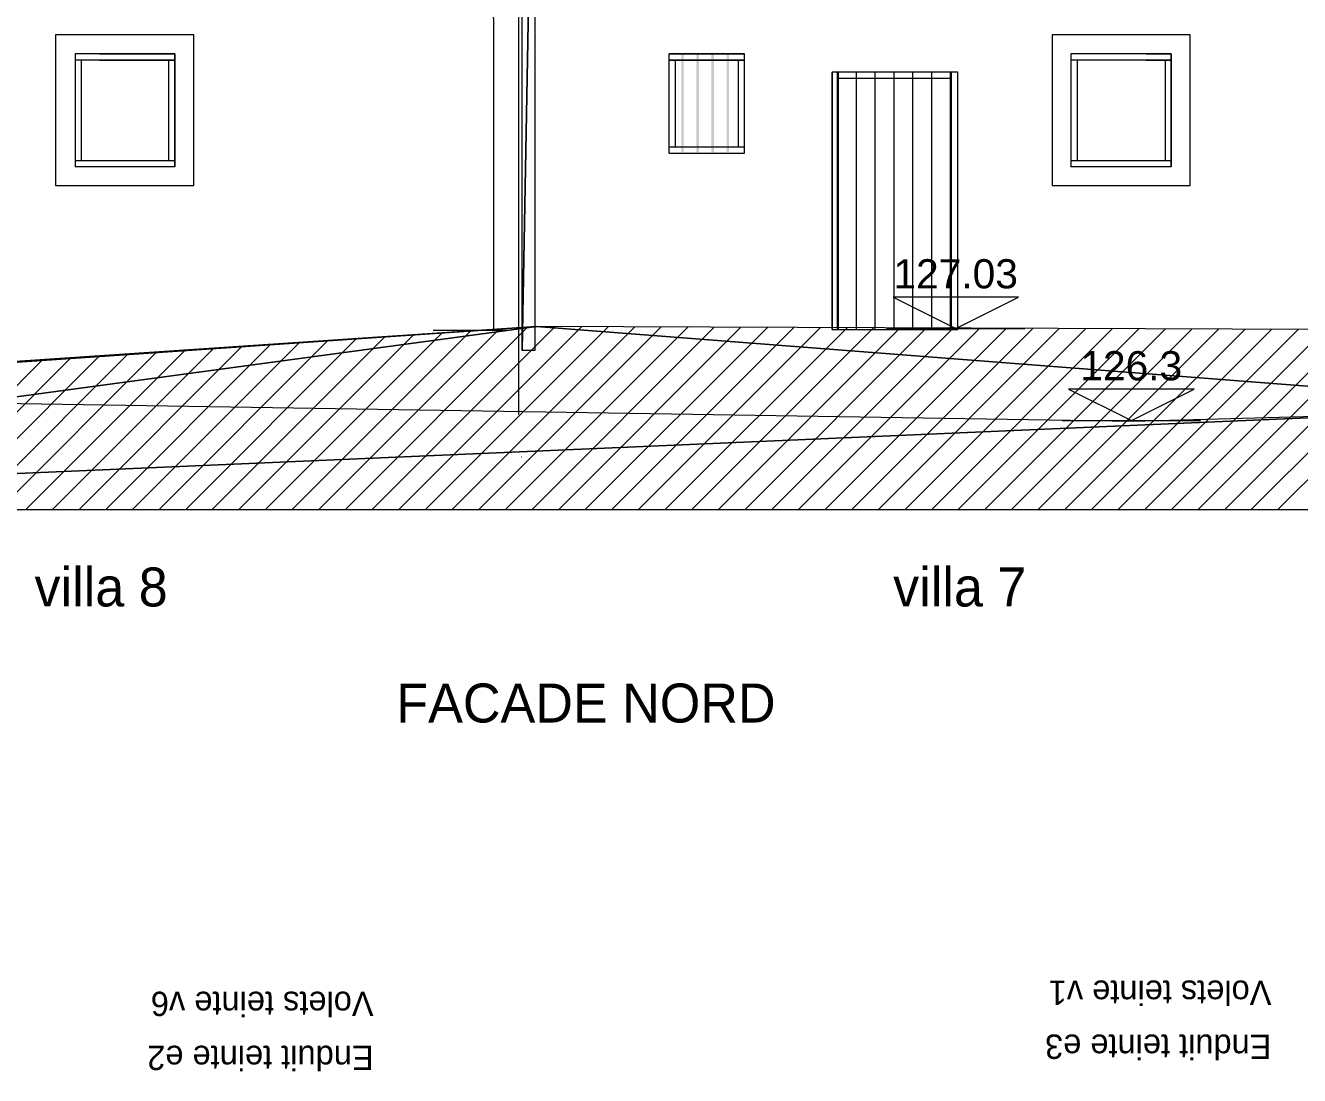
# Model space of a CAD drawing. Header units: metres. Extents: x 1.8 to 61.8, y -53.3 to -11.3.
# Drawn here: x 16.92 to 21.99, y -46.46 to -42.28 of the extents above; entities that cross this region are included whole.
import ezdxf
from ezdxf.enums import TextEntityAlignment as Align
from ezdxf.lldxf.tags import DXFTag

# ---------------------------------------------------------------- set-up
doc = ezdxf.new("R2010")
doc.units = ezdxf.units.M
doc.header["$MEASUREMENT"] = 0
for name, color, linetype in [('Calque commun', 7, 'Continuous'), ('Cotations', 7, 'Continuous'), ('Textes', 7, 'Continuous')]:
    doc.layers.add(name, color=color, linetype=linetype)
doc.styles.add('Arial', font='arial.ttf', dxfattribs={"height": 0.231939})
doc.styles.add('Century Gothic', font='GOTHIC.TTF', dxfattribs={"height": 0.310302})
doc.styles.add('Century Gothic3', font='GOTHIC.TTF', dxfattribs={"height": 0.193938})
doc.styles.add('Century Gothic4', font='GOTHIC.TTF', dxfattribs={"height": 0.193938})
tags = doc.linetypes.add('HIDDEN', pattern=[0.375, 0.25, -0.125]).pattern_tags.tags
tags[6:7] = [DXFTag(74, 4), DXFTag(75, 0), DXFTag(340, '0'), DXFTag(46, 1.0), DXFTag(50, 0.0), DXFTag(44, 0.0), DXFTag(45, 0.0)]
tags[4:5] = [DXFTag(74, 4), DXFTag(75, 0), DXFTag(340, '0'), DXFTag(46, 1.0), DXFTag(50, 0.0), DXFTag(44, 0.0), DXFTag(45, 0.0)]

# ---------------------------------------------------------------- blocks, each defined once
blk = doc.blocks.new('hatch11')
at = {"layer": 'Calque commun', "color": 8, "linetype": 'Continuous', "lineweight": 9}
for p, q in [((-53.198, 23.128), (-53.198, 25.178)), ((-53.048, 23.128), (-53.048, 25.178)), ((-52.898, 23.128), (-52.898, 25.178)), ((-52.748, 23.128), (-52.748, 25.178)), ((-52.598, 23.128), (-52.598, 25.178)), ((-52.448, 23.128), (-52.448, 25.178)), ((-52.298, 23.128), (-52.298, 25.178))]:
    blk.add_line(p, q, dxfattribs=at)
at = {"layer": 'Calque commun', "color": 8, "linetype": 'Continuous', "lineweight": 18}
mesh = blk.add_polyface(dxfattribs=at)
corners = [(-53.24, 25.178), (-53.24, 23.128), (-52.24, 23.128), (-52.24, 25.178)]
mesh.append_faces([[corners[k] for k in face] for face in [(0, 1, 2, 3)]], dxfattribs={"color": 8})
blk = doc.blocks.new('toit facade')
at = {"layer": 'Calque commun', "color": 7, "linetype": 'Continuous', "lineweight": 9}
blk.add_line((77.171, -25.892), (77.17, -20.008), dxfattribs=at)
blk = doc.blocks.new('hatch15')
at = {"layer": 'Calque commun', "color": 7, "linetype": 'Continuous', "lineweight": 9}
for p, q in [((-55.89, 23.133), (-57.327, 21.696)), ((-55.663, 23.149), (-57.115, 21.696)), ((-55.447, 23.153), (-56.903, 21.696)), ((-55.235, 23.152), (-56.691, 21.696)), ((-55.024, 23.151), (-56.479, 21.696)), ((-54.813, 23.15), (-56.267, 21.696)), ((-54.601, 23.149), (-56.054, 21.696)), ((-54.39, 23.148), (-55.842, 21.696)), ((-54.179, 23.148), (-55.63, 21.696)), ((-53.968, 23.147), (-55.418, 21.696)), ((-53.756, 23.146), (-55.206, 21.696)), ((-53.545, 23.145), (-54.994, 21.696)), ((-53.334, 23.144), (-54.782, 21.696)), ((-53.122, 23.143), (-54.57, 21.696)), ((-52.911, 23.142), (-54.357, 21.696)), ((-52.7, 23.142), (-54.145, 21.696)), ((-52.489, 23.141), (-53.933, 21.696)), ((-52.277, 23.14), (-53.721, 21.696)), ((-52.066, 23.139), (-53.509, 21.696)), ((-51.855, 23.138), (-53.297, 21.696)), ((-51.643, 23.137), (-53.085, 21.696)), ((-51.432, 23.137), (-52.872, 21.696)), ((-51.221, 23.136), (-52.66, 21.696)), ((-51.01, 23.135), (-52.448, 21.696)), ((-50.798, 23.134), (-52.236, 21.696)), ((-50.587, 23.133), (-52.024, 21.696)), ((-50.376, 23.132), (-51.812, 21.696)), ((-50.164, 23.131), (-51.6, 21.696)), ((-49.953, 23.131), (-51.388, 21.696)), ((-49.742, 23.13), (-51.175, 21.696)), ((-57.255, 23.041), (-58.6, 21.696)), ((-57.027, 23.057), (-58.388, 21.696)), ((-56.8, 23.072), (-58.176, 21.696)), ((-56.573, 23.087), (-57.964, 21.696)), ((-56.345, 23.103), (-57.752, 21.696)), ((-56.118, 23.118), (-57.539, 21.696)), ((-49.531, 23.129), (-50.963, 21.696)), ((-49.319, 23.128), (-50.751, 21.696)), ((-49.107, 23.128), (-50.539, 21.696)), ((-48.895, 23.128), (-50.327, 21.696)), ((-48.683, 23.128), (-50.115, 21.696)), ((-48.508, 23.091), (-49.903, 21.696)), ((-58.847, 22.934), (-60.085, 21.696)), ((-58.62, 22.949), (-59.873, 21.696)), ((-58.392, 22.965), (-59.661, 21.696)), ((-58.165, 22.98), (-59.449, 21.696)), ((-57.937, 22.995), (-59.236, 21.696)), ((-57.71, 23.011), (-59.024, 21.696)), ((-57.482, 23.026), (-58.812, 21.696)), ((-48.367, 23.02), (-49.691, 21.696)), ((-59.529, 22.888), (-60.721, 21.696)), ((-59.302, 22.903), (-60.509, 21.696)), ((-59.075, 22.919), (-60.297, 21.696))]:
    blk.add_line(p, q, dxfattribs=at)
at = {"layer": 'Calque commun', "color": 7, "linetype": 'Continuous', "lineweight": 18}
mesh = blk.add_polyface(dxfattribs=at)
corners = [(-47.364, 22.517), (-48.583, 23.128), (-48.756, 23.128), (-55.595, 23.153), (-49.364, 23.128), (-49.222, 23.128), (-49.358, 23.128), (-39.856, 21.696), (-45.219, 22.551), (-62.358, 22.698), (-62.358, 22.688), (-42.747, 22.602), (-44.325, 22.537), (-42.747, 22.602), (-39.861, 22.6), (-66.373, 21.696), (-65.434, 23.006), (-66.373, 23.006), (-64.777, 22.692)]
mesh.append_faces([[corners[k] for k in face] for face in [(13, 7, 14)]], dxfattribs={"vtx0": -1, "color": 7})
mesh.append_faces([[corners[k] for k in face] for face in [(3, 0, 4), (0, 7, 8), (5, 0, 2)]], dxfattribs={"vtx0": -1, "vtx1": -1, "color": 7})
mesh.append_faces([[corners[k] for k in face] for face in [(3, 15, 0), (10, 15, 3)]], dxfattribs={"vtx0": -1, "vtx1": -1, "vtx2": -1, "color": 7})
mesh.append_faces([[corners[k] for k in face] for face in [(0, 15, 7)]], dxfattribs={"vtx0": -1, "vtx2": -1, "color": 7})
mesh.append_faces([[corners[k] for k in face] for face in [(5, 6, 0), (11, 12, 7), (13, 11, 7), (6, 4, 0), (12, 8, 7), (10, 18, 15), (18, 16, 15)]], dxfattribs={"vtx1": -1, "vtx2": -1, "color": 7})
mesh.append_faces([[corners[k] for k in face] for face in [(0, 1, 2), (3, 9, 10), (16, 17, 15)]], dxfattribs={"vtx2": -1, "color": 7})
blk = doc.blocks.new('Block4')
at = {"layer": 'Calque commun', "color": 0, "linetype": 'Continuous', "lineweight": 9}
blk.add_line((-0.55, 0), (0.55, 0), dxfattribs=at)
blk.add_polyline3d([(-0.5, 0.25, 0), (0, 0, 0), (0.5, 0.25, 0), (-0.5, 0.25, 0)], dxfattribs=at)
blk = doc.blocks.new('Lvl1')
at = {"layer": 'Calque commun', "color": 0, "linetype": 'ByBlock', "lineweight": -2}
blk.add_blockref('Block4', (0, 0), dxfattribs=at)
blk = doc.blocks.new('facade villa 678')
at = {"layer": 'Cotations', "color": 250, "linetype": 'ByBlock', "lineweight": -2}
blk.add_blockref('Lvl1', (-52.256, 23.137), dxfattribs=at)
at = {"layer": 'Cotations', "color": 212, "linetype": 'ByBlock', "lineweight": -2, "style": 'Arial'}
blk.add_text('127.03', height=0.2319, dxfattribs=at).set_placement((-52.257, 23.387), align=Align.BOTTOM_CENTER)
blk = doc.blocks.new('facade villa 678-2')
at = {"layer": 'Cotations', "color": 250, "linetype": 'ByBlock', "lineweight": -2}
blk.add_blockref('Lvl1', (-50.858, 22.405), dxfattribs=at)
at = {"layer": 'Cotations', "color": 212, "linetype": 'ByBlock', "lineweight": -2, "style": 'Arial'}
blk.add_text('126.3', height=0.2319, dxfattribs=at).set_placement((-50.859, 22.655), align=Align.BOTTOM_CENTER)
blk = doc.blocks.new('facade villa 678-31')
at = {"layer": 'Calque commun', "color": 7, "linetype": 'Continuous', "lineweight": 9}
for p, q in [((-59.269, 25.324), (-59.269, 24.424)), ((-58.474, 25.324), (-59.269, 25.324)), ((-59.269, 25.324), (-59.269, 25.324)), ((-59.269, 25.324), (-59.269, 24.424)), ((-59.269, 25.324), (-59.269, 25.324)), ((-58.474, 25.324), (-59.269, 25.324)), ((-59.219, 25.274), (-59.269, 25.274)), ((-59.049, 25.274), (-59.269, 25.274)), ((-59.219, 25.274), (-59.219, 24.474)), ((-58.524, 25.274), (-59.219, 25.274)), ((-59.219, 25.274), (-59.219, 24.474)), ((-59.074, 25.324), (-59.074, 25.324)), ((-58.474, 25.324), (-59.074, 25.324)), ((-59.074, 25.324), (-58.474, 25.324)), ((-59.024, 25.274), (-59.074, 25.274)), ((-59.074, 25.274), (-59.024, 25.274)), ((-58.524, 25.274), (-59.049, 25.274)), ((-59.049, 25.274), (-59.049, 25.274)), ((-59.049, 25.274), (-59.049, 25.274)), ((-58.524, 25.274), (-59.024, 25.274)), ((-59.024, 25.274), (-58.524, 25.274)), ((-58.474, 25.274), (-58.524, 25.274)), ((-58.524, 25.274), (-58.524, 24.474)), ((-58.474, 25.274), (-58.524, 25.274)), ((-58.524, 25.274), (-58.524, 24.474)), ((-58.474, 25.274), (-58.524, 25.274)), ((-58.524, 25.274), (-58.474, 25.274)), ((-58.524, 25.274), (-58.524, 24.474)), ((-58.474, 25.324), (-58.474, 25.024)), ((-58.474, 25.324), (-58.474, 24.424)), ((-58.474, 24.424), (-58.474, 25.324)), ((-54.538, 25.324), (-54.538, 25.324)), ((-53.938, 25.324), (-54.538, 25.324)), ((-54.538, 24.533), (-54.538, 25.324)), ((-54.538, 25.324), (-53.938, 25.324)), ((-54.488, 25.274), (-54.538, 25.274)), ((-54.538, 25.274), (-54.488, 25.274)), ((-53.988, 25.274), (-54.488, 25.274)), ((-54.488, 24.583), (-54.488, 25.274)), ((-54.488, 25.274), (-53.988, 25.274)), ((-53.938, 25.274), (-53.988, 25.274)), ((-53.988, 25.274), (-53.938, 25.274)), ((-53.988, 25.274), (-53.988, 24.583)), ((-53.938, 24.533), (-53.938, 25.324)), ((-51.34, 25.324), (-51.34, 25.324)), ((-51.34, 25.324), (-51.34, 24.424)), ((-51.34, 25.324), (-51.34, 25.324)), ((-50.54, 25.324), (-51.34, 25.324)), ((-50.715, 25.274), (-51.34, 25.274)), ((-51.29, 25.274), (-51.29, 24.474)), ((-50.74, 25.324), (-50.74, 25.324)), ((-50.54, 25.324), (-50.74, 25.324)), ((-50.74, 25.324), (-50.54, 25.324)), ((-50.69, 25.274), (-50.74, 25.274)), ((-50.74, 25.274), (-50.69, 25.274)), ((-50.59, 25.274), (-50.715, 25.274)), ((-50.715, 25.274), (-50.715, 25.274)), ((-50.715, 25.274), (-50.715, 25.274)), ((-50.59, 25.274), (-50.69, 25.274)), ((-50.69, 25.274), (-50.59, 25.274)), ((-50.54, 25.274), (-50.59, 25.274)), ((-50.59, 25.274), (-50.59, 24.474)), ((-50.54, 25.274), (-50.59, 25.274)), ((-50.59, 25.274), (-50.54, 25.274)), ((-50.59, 25.274), (-50.59, 24.474)), ((-50.54, 25.324), (-50.54, 24.424)), ((-50.54, 24.424), (-50.54, 25.324)), ((-53.24, 23.128), (-53.24, 25.178)), ((-53.24, 25.178), (-53.24, 25.178)), ((-53.24, 25.178), (-53.24, 25.178)), ((-52.24, 25.178), (-53.24, 25.178)), ((-53.19, 25.128), (-53.19, 25.178)), ((-52.29, 23.128), (-52.29, 25.178)), ((-52.24, 23.128), (-52.24, 25.178)), ((-53.19, 23.128), (-53.19, 25.128)), ((-52.29, 25.128), (-53.19, 25.128)), ((-58.474, 25.024), (-58.474, 24.424)), ((-54.538, 24.583), (-53.938, 24.583)), ((-59.269, 24.474), (-58.524, 24.474)), ((-59.269, 24.474), (-59.099, 24.474)), ((-59.099, 24.474), (-59.049, 24.474)), ((-59.049, 24.474), (-59.049, 24.474)), ((-59.049, 24.474), (-59.049, 24.474)), ((-59.049, 24.474), (-58.474, 24.474)), ((-58.524, 24.474), (-58.474, 24.474)), ((-54.538, 24.533), (-53.938, 24.533)), ((-51.34, 24.474), (-50.765, 24.474)), ((-50.765, 24.474), (-50.715, 24.474)), ((-50.715, 24.474), (-50.54, 24.474)), ((-58.474, 24.424), (-59.269, 24.424)), ((-58.474, 24.424), (-59.269, 24.424)), ((-50.54, 24.424), (-51.34, 24.424)), ((-55.714, 22.113), (-55.717, 22.113))]:
    blk.add_line(p, q, dxfattribs=at)
at = {"layer": 'Calque commun', "color": 26, "linetype": 'HIDDEN', "lineweight": 18, "flags": 128}
blk.add_lwpolyline([(-65.418, 22.617), (-64.553, 22.617), (-50.843, 22.398), (-45.713, 22.54), (-39.914, 22.599)], dxfattribs=at)
at = {"layer": 'Calque commun', "color": 5, "linetype": 'Continuous', "lineweight": 9}
blk.add_polyline3d([(-55.935, 23.13, 0), (-55.936, 28.086, 0), (-61.935, 28.086, 0), (-61.935, 22.726, 0)], dxfattribs=at)
at = {"layer": 'Calque commun', "color": 18, "linetype": 'Continuous', "lineweight": 18}
for points in [[(-54.422, 24.539), (-54.422, 25.33), (-54.442, 24.539), (-54.442, 25.33)], [(-54.302, 24.539), (-54.302, 25.33), (-54.322, 24.539), (-54.322, 25.33)], [(-54.182, 24.539), (-54.182, 25.33), (-54.202, 24.539), (-54.202, 25.33)], [(-54.061, 24.539), (-54.061, 25.33), (-54.081, 24.539), (-54.081, 25.33)]]:
    blk.add_trace(points, dxfattribs=at)
at = {"layer": 'Cotations', "color": 11, "linetype": 'HIDDEN', "lineweight": 18}
blk.add_line((-56.417, 23.124), (-55.833, 23.124), dxfattribs=at)
at = {"layer": 'Calque commun', "color": 0, "linetype": 'ByBlock', "lineweight": -2}
for name, p in [('toit facade', (-132.906, 48.344)), ('hatch11', (0, 0)), ('hatch15', (0, 0))]:
    blk.add_blockref(name, p, dxfattribs=at)
at = {"layer": 'Cotations', "color": 212, "linetype": 'ByBlock', "lineweight": -2}
for name in ['facade villa 678', 'facade villa 678-2']:
    blk.add_blockref(name, (0, 0), dxfattribs=at)
at = {"layer": 'Calque commun', "color": 5, "linetype": 'ByBlock', "lineweight": -2, "style": 'Century Gothic'}
blk.add_text('FACADE NORD', height=0.3103, dxfattribs=at).set_placement((-56.711, 19.907), align=Align.BOTTOM_LEFT)
at = {"layer": 'Textes', "color": 5, "linetype": 'ByBlock', "lineweight": -2, "style": 'Century Gothic'}
for s, p in [('villa 8', (-59.592, 20.831)), ('villa 7', (-52.755, 20.831))]:
    blk.add_text(s, height=0.3103, dxfattribs=at).set_placement(p, align=Align.BOTTOM_LEFT)
at = {"layer": 'Textes', "color": 5, "linetype": 'ByBlock', "lineweight": -2, "char_height": 0.19394, "attachment_point": 7, "rotation": 180, "line_spacing_factor": 1.330319}
for s, insert, style in [('Enduit teinte e2\\PVolets teinte v6', (-56.892, 17.86), 'Century Gothic4'), ('Enduit teinte e3\\PVolets teinte v1', (-49.743, 17.949), 'Century Gothic3')]:
    blk.add_mtext(s, dxfattribs=dict(at, insert=insert, style=style))
at = {"layer": 'Calque commun', "color": 8, "linetype": 'Continuous', "lineweight": 9}
mesh = blk.add_polyface(dxfattribs=at)
corners = [(-55.754, 28.463), (-62.021, 28.463), (-55.754, 28.524), (-62.167, 28.524), (-62.121, 28.463), (-62.021, 22.723), (-62.121, 22.723), (-62.167, 28.463)]
mesh.append_faces([[corners[k] for k in face] for face in [(3, 4, 7)]], dxfattribs={"vtx0": -1, "color": 8})
mesh.append_faces([[corners[k] for k in face] for face in [(3, 1, 4)]], dxfattribs={"vtx0": -1, "vtx1": -1, "vtx2": -1, "color": 8})
mesh.append_faces([[corners[k] for k in face] for face in [(0, 1, 2)]], dxfattribs={"vtx1": -1, "color": 8})
mesh.append_faces([[corners[k] for k in face] for face in [(3, 2, 1), (6, 4, 1)]], dxfattribs={"vtx1": -1, "vtx2": -1, "color": 8})
mesh.append_faces([[corners[k] for k in face] for face in [(1, 5, 6)]], dxfattribs={"vtx2": -1, "color": 8})
mesh = blk.add_polyface(dxfattribs=at)
corners = [(-55.709, 22.963), (-55.709, 28.463), (-55.609, 28.463), (-55.754, 28.524), (-49.154, 28.524), (-49.154, 28.463), (-55.609, 22.963), (-55.754, 28.463)]
mesh.append_faces([[corners[k] for k in face] for face in [(3, 1, 7)]], dxfattribs={"vtx0": -1, "color": 8})
mesh.append_faces([[corners[k] for k in face] for face in [(3, 2, 1)]], dxfattribs={"vtx0": -1, "vtx1": -1, "vtx2": -1, "color": 8})
mesh.append_faces([[corners[k] for k in face] for face in [(5, 2, 4)]], dxfattribs={"vtx1": -1, "color": 8})
mesh.append_faces([[corners[k] for k in face] for face in [(0, 1, 2), (3, 4, 2)]], dxfattribs={"vtx1": -1, "vtx2": -1, "color": 8})
mesh.append_faces([[corners[k] for k in face] for face in [(2, 6, 0)]], dxfattribs={"vtx2": -1, "color": 8})
at = {"layer": 'Cotations', "color": 5, "linetype": 'Continuous', "lineweight": 9}
mesh = blk.add_polyface(dxfattribs=at)
corners = [(-58.324, 25.474), (-59.424, 25.474), (-59.424, 24.274), (-58.324, 24.274)]
mesh.append_faces([[corners[k] for k in face] for face in [(0, 1, 2, 3)]], dxfattribs={"color": 5})
mesh = blk.add_polyface(dxfattribs=at)
corners = [(-50.39, 25.474), (-51.49, 25.474), (-51.49, 24.274), (-50.39, 24.274)]
mesh.append_faces([[corners[k] for k in face] for face in [(0, 1, 2, 3)]], dxfattribs={"color": 5})

msp = doc.modelspace()

# ---------------------------------------------------------------- block references
at = {"layer": 'Cotations', "color": 0, "linetype": 'ByBlock', "lineweight": -2, "xscale": 0.5, "yscale": 0.5, "zscale": 0.5}
msp.add_blockref('facade villa 678-31', (46.7509, -55.0555), dxfattribs=at)

# ---------------------------------------------------------------- meshes
at = {"layer": 'Calque commun', "color": 7, "linetype": 'Continuous', "lineweight": 9}
mesh = msp.add_polyface(dxfattribs=at)
corners = [(61.7636, -11.3086), (1.7636, -11.3086), (1.7636, -53.3086), (61.7636, -53.3086)]
mesh.append_faces([[corners[k] for k in face] for face in [(0, 1, 2, 3)]], dxfattribs={"color": 7})

doc.saveas('drawing.dxf')
